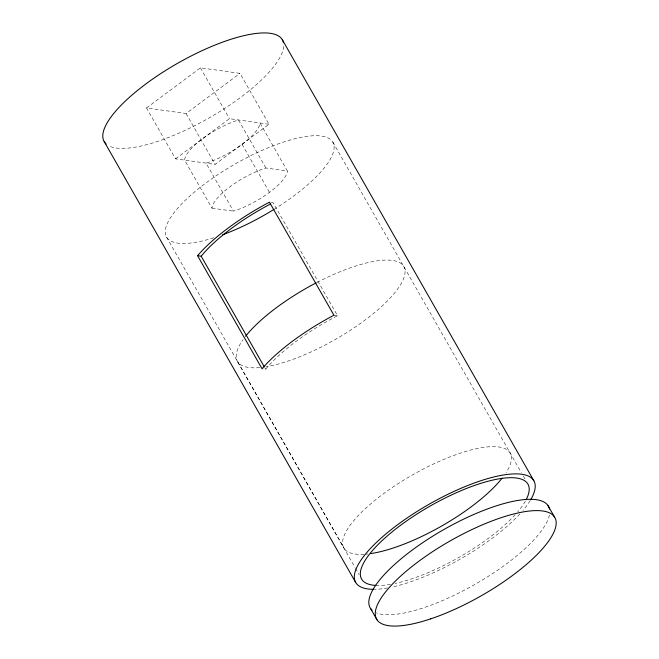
<?xml version="1.0" encoding="UTF-8"?>
<svg xmlns="http://www.w3.org/2000/svg" width="659" height="659" viewBox="0 0 659 659"><rect width="100%" height="100%" fill="white"/><g stroke="black" fill="none" stroke-linecap="round" stroke-linejoin="round"><path stroke-width="0.49" stroke-dasharray="3.29 2.47" d="M146.529 107.969L200.443 67.819L239.991 73.363L269.012 124.246L215.098 164.388L175.549 158.844L146.529 107.969L186.077 113.513L239.991 73.363M175.549 158.844L229.456 118.694L269.012 124.246M265.915 168.012L238.509 119.963A42.744 13.139 -29.7 0 0 184.594 160.112L212 208.162A42.744 13.139 -29.7 0 1 265.915 168.012L287.373 171.027L259.967 122.978A42.744 13.139 -29.7 0 1 206.053 163.119L233.459 211.168A42.744 13.139 -29.7 0 0 287.373 171.027M271.253 202.42L273.057 202.675L337.548 315.735A95.744 29.424 -29.7 0 0 265.668 369.262L262.051 368.752M212 208.162L233.459 211.168M333.932 315.224L337.548 315.735M332.828 142.113L521.277 472.503M523.32 476.078L525.866 480.543M200.443 67.819L229.456 118.694M242.059 144.313L269.465 192.362M186.077 113.513L215.098 164.388M264.646 367.483L265.668 369.262M237.792 361.939L344.196 548.486M166.546 237.075L355.003 567.473M355.506 568.363L359.073 574.615M530.149 500.618A102.582 31.533 -29.7 0 1 522.966 510.379M519.86 513.896A102.582 31.533 -29.7 0 1 392.459 586.98M387.624 587.943A102.582 31.533 -29.7 0 1 374.922 589.319M283.691 46.303A102.582 31.533 -29.7 0 1 208.681 118.167A102.582 31.533 -29.7 0 1 108.892 145.845M213.763 237.792A95.744 29.424 -29.7 0 1 185.92 199.677A95.744 29.424 -29.7 0 1 320.282 135.911A95.744 29.424 -29.7 0 1 275.075 208.697M525.371 501.128A95.744 29.424 -29.7 0 1 517.752 511.796M515.19 514.712A95.744 29.424 -29.7 0 1 395.087 583.47M390.515 584.352A95.744 29.424 -29.7 0 1 377.154 585.464M549.384 515.025A102.582 31.533 -29.7 0 1 473.846 585.019A102.582 31.533 -29.7 0 1 376.363 612.886M364.155 554.285A95.744 29.424 -29.7 0 1 361.338 512.455A95.744 29.424 -29.7 0 1 468.887 450.55A95.744 29.424 -29.7 0 1 506.104 472.569M367.903 553.955A95.744 29.424 -29.7 0 1 366.206 554.128M317.053 282.406A95.744 29.424 -29.7 0 1 400.474 284.787A95.744 29.424 -29.7 0 1 265.948 366.783M259.803 367.582A95.744 29.424 -29.7 0 1 242.998 339.723"/><path stroke-width="0.99" d="M197.56 255.692A102.582 31.533 -29.7 0 1 269.449 202.165L333.932 315.224A102.582 31.533 -29.7 0 0 262.051 368.752L197.56 255.692L201.176 256.203A95.744 29.424 -29.7 0 1 270.404 204.051M282.34 39.795L533.839 480.724M547.983 505.568L554.425 516.87M201.176 256.203L264.144 366.593M104.18 141.545L355.679 582.474M370.564 608.504L377.014 619.806M374.032 589.327A102.582 31.533 -29.7 0 1 428.836 504.382A102.582 31.533 -29.7 0 1 530.652 499.777M106.157 143.975A102.582 31.533 -29.7 0 1 177.568 63.313A102.582 31.533 -29.7 0 1 283.469 42.777M274.218 209.232A95.744 29.424 -29.7 0 1 222.717 234.728M376.256 585.431A95.744 29.424 -29.7 0 1 429.783 506.26A95.744 29.424 -29.7 0 1 526.195 499.613M372.055 610.234A102.582 31.533 -29.7 0 1 443.639 529.655A102.582 31.533 -29.7 0 1 549.458 509.036M502.084 478.179A95.744 29.424 -29.7 0 1 370.539 553.609M245.568 336.279A95.744 29.424 -29.7 0 1 316.196 282.851M430.698 618.859A102.582 31.533 -29.7 0 0 555.471 518.872A102.582 31.533 -29.7 0 0 410.994 567.292A102.582 31.533 -29.7 0 0 430.698 618.859"/></g></svg>
